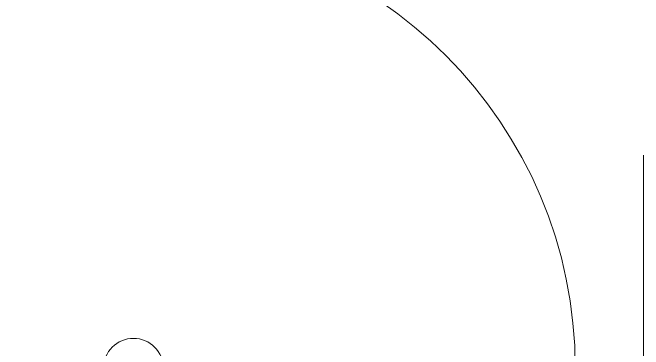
# Model space of a CAD drawing. Header units: millimetres. Extents: x 81609 to 272668, y -8553 to 29000.
# Drawn here: x 106368 to 107210, y 15733 to 16183 of the extents above; entities that cross this region are included whole.
import ezdxf

# ---------------------------------------------------------------- set-up
doc = ezdxf.new("R2010")
doc.units = ezdxf.units.MM
doc.linetypes.add('Осевая', pattern=[3175, 635, -476.25, 1587.5, -476.25])
doc.layers.add('I-FURN-1', color=7, linetype='Continuous', lineweight=9, true_color=0xf0f0f0)
doc.layers.add('Оси-2', color=7, linetype='Осевая', lineweight=9)

# ---------------------------------------------------------------- blocks, each defined once
blk = doc.blocks.new('Баффл акустический подвесной - 1180мм-V194-План размещения напольных электротехнических лючков и розеток 2 этажа в осях 23-33')
at = {"layer": 'I-FURN-1'}
for radius, start in [(590, 360), (590, 0), (40, 0), (40, 360)]:
    blk.add_arc((0, 0), radius, start, 180, dxfattribs=at)

msp = doc.modelspace()

# ---------------------------------------------------------------- linework, layer by layer
at = {"layer": 'Оси-2'}
msp.add_line((107210, 593.74), (107210, 19528.29), dxfattribs=at)

# ---------------------------------------------------------------- block references
at = {"layer": 'I-FURN-1'}
msp.add_blockref('Баффл акустический подвесной - 1180мм-V194-План размещения напольных электротехнических лючков и розеток 2 этажа в осях 23-33', (106529, 15708), dxfattribs=at)

doc.saveas('drawing.dxf')
